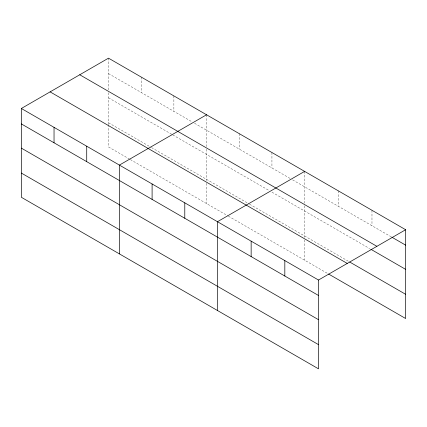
<?xml version="1.0" encoding="UTF-8"?>
<svg xmlns="http://www.w3.org/2000/svg" width="427" height="427" viewBox="0 0 427 427"><rect width="100%" height="100%" fill="white"/><g stroke="black" fill="none" stroke-linecap="round" stroke-linejoin="round"><path stroke-width="0.32" stroke-dasharray="2.13 1.6" d="M108.501 124.716L108.501 92.574M108.501 89.958L108.501 58.163M108.501 73.599L192.225 121.935M194.52 123.259L290.285 178.55M292.575 179.874L391.378 236.921M108.501 97.81L172.156 134.558M172.727 134.889L269.063 190.511M271.935 192.166L369.691 248.605M108.501 122.752L150.934 147.251M151.51 147.582L248.994 203.866M249.571 204.197L349.142 261.687M129.717 159.212L108.501 146.963L108.501 125.373M130.294 159.543L227.778 215.827M228.349 216.158L327.45 273.371M371.976 210.276L371.976 225.712M338.296 190.832L338.296 206.273M304.622 171.392L304.622 203.188M304.622 205.803L304.622 237.289M304.622 239.91L304.622 260.192M271.935 152.519L271.935 167.955M239.248 133.651L239.248 149.087M206.561 114.778L206.561 146.573M206.561 149.188L206.561 180.674M206.561 183.295L206.561 203.578M173.874 95.904L173.874 111.34M141.188 77.036L141.188 92.472"/><path stroke-width="0.64" d="M318.499 319.684L318.499 280.037L21.35 108.479L21.35 197.279L318.499 368.837L318.499 319.684L21.35 148.126M328.593 274.033L405.65 318.521L405.65 229.721L108.501 58.163L21.35 108.479M206.561 114.778L119.411 165.094L119.411 253.894M304.622 171.392L217.471 221.709L217.471 310.509M318.499 280.037L405.65 229.721M391.949 237.247L405.65 245.157M79.742 74.768L376.892 246.326M370.833 249.267L405.65 269.368M349.713 262.018L405.65 294.31M50.108 91.874L347.258 263.432M21.35 123.915L318.499 295.473M21.35 173.068L318.499 344.626M284.825 260.593L284.825 276.029M251.145 241.148L251.145 256.59M184.784 202.836L184.784 218.272M152.097 183.962L152.097 199.404M86.724 146.221L86.724 161.657M54.037 127.353L54.037 142.789"/></g></svg>
